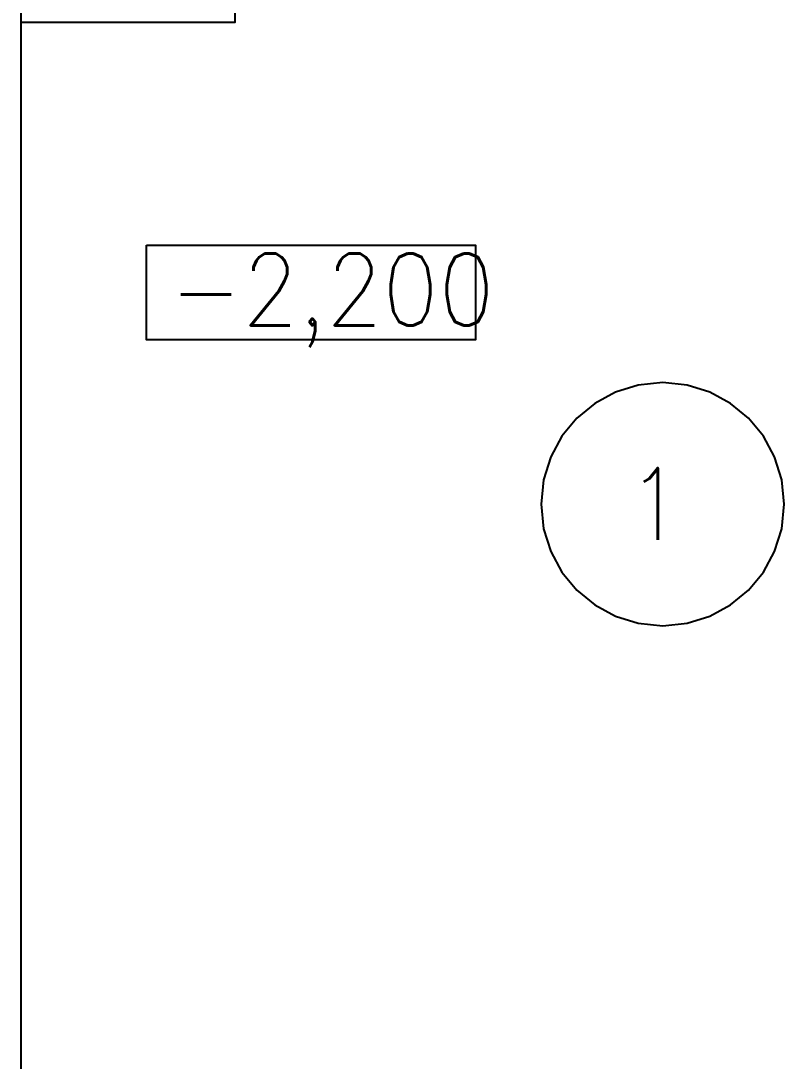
# Model space of a CAD drawing. Header units: millimetres. Extents: x 0 to 420, y 0 to 297.
# Drawn here: x 204.17 to 215.48, y 166.91 to 182.31 of the extents above; entities that cross this region are included whole.
import ezdxf

# ---------------------------------------------------------------- set-up
doc = ezdxf.new("R2010")
doc.units = ezdxf.units.MM
doc.layers.get('0').update_dxf_attribs({"linetype": 'CONTINUOUS'})
doc.styles.get("Standard").update_dxf_attribs({"font": 'STANDARD'})

msp = doc.modelspace()

# ---------------------------------------------------------------- linework, layer by layer
at = {"color": 0, "true_color": 0x00005c}
msp.add_lwpolyline([(207.348668, 183.895999), (204.173668, 183.895999), (204.173668, 182.287333), (207.348668, 182.287333)], close=True, dxfattribs=at)
at = {"color": 0, "true_color": 0x000005}
msp.add_lwpolyline([(204.173668, 182.287333), (204.173668, 129.539999), (204.385334, 129.539999)], dxfattribs=at)
at = {"color": 0, "true_color": 0x000007}
msp.add_lwpolyline([(206.036333, 178.985333), (210.904667, 178.985333), (210.904667, 177.588333), (206.036333, 177.588333)], close=True, dxfattribs=at)
for points in [[(215.476667, 175.154167), (215.440114, 175.51676), (215.335279, 175.854482), (215.169396, 176.160096), (214.949701, 176.426368), (214.683429, 176.646063), (214.377815, 176.811945), (214.040094, 176.91678), (213.6775, 176.953333), (213.314906, 176.91678), (212.977185, 176.811945), (212.671571, 176.646063), (212.405299, 176.426368), (212.185604, 176.160096), (212.019721, 175.854482), (211.914886, 175.51676), (211.878333, 175.154167)], [(211.878333, 175.154167), (211.914886, 174.791573), (212.019721, 174.453852), (212.185604, 174.148237), (212.405299, 173.881965), (212.671571, 173.662271), (212.977185, 173.496388), (213.314906, 173.391553), (213.6775, 173.355), (214.040094, 173.391553), (214.377815, 173.496388), (214.683429, 173.662271), (214.949701, 173.881965), (215.169396, 174.148237), (215.335279, 174.453852), (215.440114, 174.791573), (215.476667, 175.154167)]]:
    msp.add_lwpolyline(points, dxfattribs=at)

# ---------------------------------------------------------------- texts
at = {"color": 0, "true_color": 0x000007, "char_height": 1.062478, "attachment_point": 1}
for s, insert, width in [('-2,200', (206.375, 178.862478), 4.19088554), ('1', (213.148333, 175.687478), 0.23610622)]:
    msp.add_mtext(s, dxfattribs=dict(at, insert=insert, width=width))

doc.saveas('drawing.dxf')
